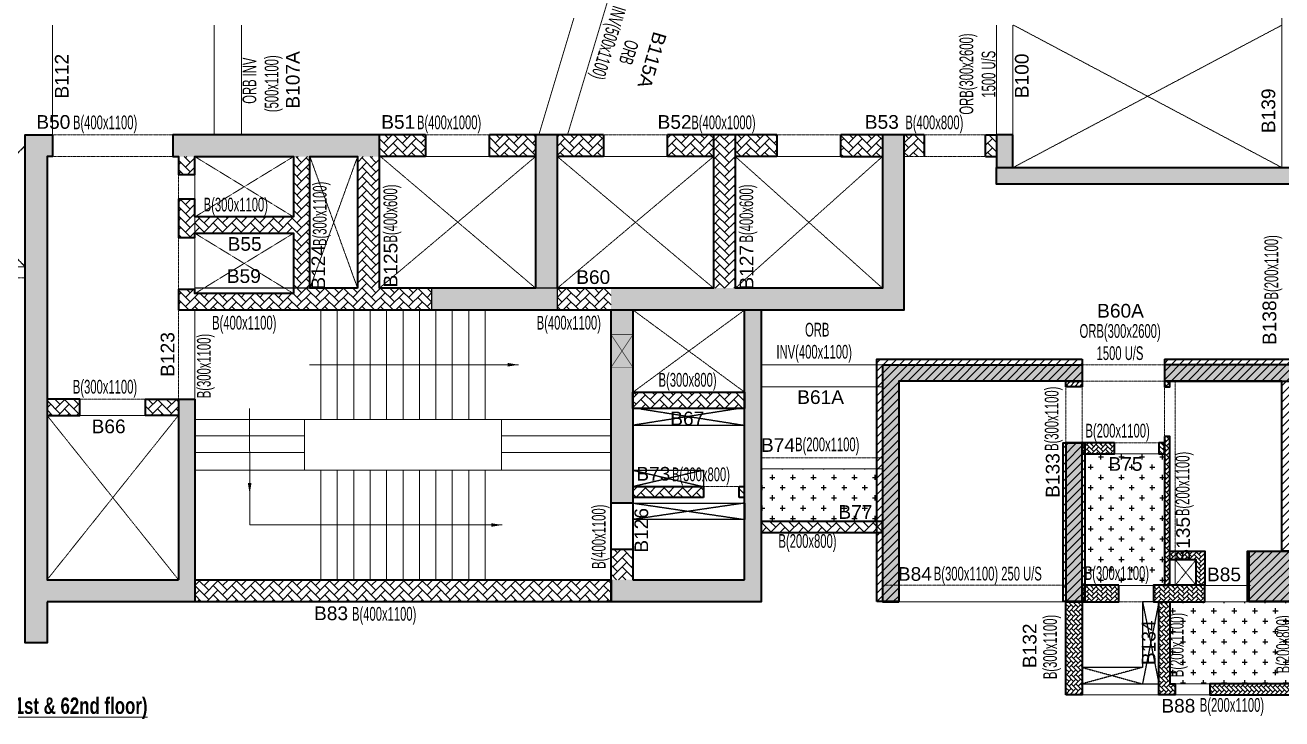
# Model space of a CAD drawing. Header units: millimetres. Extents: x 359 to 69803, y 211 to 28848.
# Drawn here: x 34586 to 57536, y 1181 to 13845 of the extents above; entities that cross this region are included whole.
import ezdxf
from ezdxf.enums import TextEntityAlignment as Align

# ---------------------------------------------------------------- set-up
doc = ezdxf.new("R2010")
doc.units = ezdxf.units.MM
doc.linetypes.add('HIDDEN', pattern=[0.375, 0.25, -0.125])
for name, color, linetype, lineweight in [('A-ANNO-DIMS', 8, 'Continuous', 15), ('A-DETL-MISC', 35, 'Continuous', 15), ('A-HIDD-ABVE', 8, 'HIDDEN', 20), ('G-ANNO-TEXT', 231, 'Continuous', 9), ('S-BEAM', 7, 'Continuous', 18), ('S-BEAM-IDEN', 2, 'Continuous', 9), ('S-COL HATCH', 9, 'Continuous', 0), ('S-COLS', 5, 'Continuous', 35)]:
    doc.layers.add(name, color=color, linetype=linetype, lineweight=lineweight)
for name, color, linetype in [('Beam Nos', 7, 'Continuous'), ('changes', 7, 'Continuous'), ('CUTOUT', 4, 'Continuous'), ('S-CUTOUT', 1, 'Continuous'), ('SECTION LINE', 4, 'Continuous'), ('SUNK SLAB', 8, 'Continuous')]:
    doc.layers.add(name, color=color, linetype=linetype)
doc.styles.add('Dim.s & Anno.(Misc.)', font='ARIALN.TTF')
doc.styles.add('SC-BBS1', font='SansSerif')
doc.styles.add('Swis721 LtCn BT', font='swisscl.ttf', dxfattribs={"width": 0.9, "height": 233.355162})
doc.styles.add('Swis721 LtCn BT_2', font='swisscl.ttf', dxfattribs={"height": 244.992296})
doc.dimstyles.new('A-GFC-100', dxfattribs={"dimscale": 100, "dimtxt": 1.75, "dimasz": 1.5, "dimexe": 1.5, "dimexo": 0, "dimgap": 1, "dimtad": 1, "dimdsep": 46, "dimtxsty": 'Dim.s & Anno.(Misc.)', "dimblk": 'ARCHTICK', "dimcen": 0, "dimdle": 1.5, "dimclrd": 256, "dimclre": 8, "dimclrt": 6, "dimazin": 2, "dimtfac": 1, "dimtix": 1, "dimtmove": 2, "dimatfit": 3, "dimfxl": 1, "dimtolj": 1, "dimlwd": -1, "dimlwe": 9, "dimarcsym": 0})
pattern_1 = [(0, (-31349252.73, 21119777.16), (187.5, 187.5), [93.75, -281.25]), (90, (-31349205.86, 21119730.29), (-187.5, 187.5), [93.75, -281.25])]
pattern_2 = [(45, (-31802317.5, 20729084.55), (0, 169.7056275), [360, -120]), (135, (-31802232.65, 20729169.4), (1e-14, 169.7056275), [360, -120])]
pattern_3 = [(45, (-31618808, 20746156.34), (0, 169.7056275), [360, -120]), (135, (-31618723.15, 20746241.2), (1e-14, 169.7056275), [360, -120])]
pattern_4 = [(45, (-31682274.25, 21473233.52), (-75.1300955, 75.1300955), [])]
pattern_5 = [(315, (-62945036.31, 41480395.763), (84.85281374, -1e-14), [180, -60]), (45, (-62944993.88, 41480353.337), (84.85281374, -2e-14), [180, -60])]

# ---------------------------------------------------------------- blocks, each defined once
blk = doc.blocks.new('_ARCHTICK')
at = {"color": 0, "linetype": 'ByBlock', "const_width": 0.15}
blk.add_lwpolyline([(-0.5, -0.5), (0.5, 0.5)], dxfattribs=at)
blk = doc.blocks.new('A$Cbe320e20')
at = {"layer": 'S-COL HATCH', "transparency": 33554687}
h = blk.add_hatch(color=256, dxfattribs=at)
h.dxf.hatch_style = 1
h.paths.add_polyline_path([(24654, -2025), (24954, -2025), (24954, -5325), (24954, -5725), (22254, -5725), (22254, -6475), (21854, -6475), (21854, -5325), (21854, -5325), (21854, 2800), (22354, 2800), (22354, 2400), (22254, 2400), (22254, -5325), (22254, -5325), (24654, -5325), (24654, -5325)])
h = blk.add_hatch(color=256, dxfattribs=at)
h.dxf.hatch_style = 1
h.paths.add_polyline_path([(28324, 2800), (24554, 2800), (24554, 2400), (28324, 2400)])
at = {"layer": 'S-COL HATCH'}
h = blk.add_hatch(dxfattribs=at)
h.set_pattern_fill('AR-HBONE', color=256, scale=30)
h.set_pattern_definition(pattern_3)
h.paths.add_polyline_path([(28324, 2400), (28324, 2800), (29164, 2800), (29164, 2400), (28834, 2400)])
h = blk.add_hatch(dxfattribs=at)
h.set_pattern_fill('AR-HBONE', color=256, scale=30)
h.set_pattern_definition(pattern_3)
h.paths.add_polyline_path([(30334, 2400), (30334, 2800), (31174, 2800), (31174, 2400)])
at = {"layer": 'S-COL HATCH', "transparency": 33554687}
h = blk.add_hatch(color=256, dxfattribs=at)
h.dxf.hatch_style = 1
h.paths.add_polyline_path([(31574, 2800), (31174, 2800), (31174, 0), (31574, 0)])
at = {"layer": 'S-COL HATCH'}
h = blk.add_hatch(dxfattribs=at)
h.set_pattern_fill('AR-HBONE', color=256, scale=30)
h.set_pattern_definition(pattern_3)
h.paths.add_polyline_path([(31574, 2400), (31574, 2800), (32414, 2800), (32414, 2400)])
at = {"layer": 'S-COL HATCH', "transparency": 33554687}
h = blk.add_hatch(color=256, dxfattribs=at)
h.dxf.hatch_style = 1
h.paths.add_polyline_path([(32554, -400), (32554, 0), (37509, 0), (37509, 2800), (37909, 2800), (37909, -400)])
at = {"layer": 'S-COL HATCH'}
h = blk.add_hatch(dxfattribs=at)
h.set_pattern_fill('AR-HBONE', color=256, scale=30)
h.set_pattern_definition(pattern_3)
h.paths.add_polyline_path([(33584, 2800), (34424, 2800), (34424, 2400), (33584, 2400)])
h = blk.add_hatch(dxfattribs=at)
h.set_pattern_fill('AR-HBONE', color=256, scale=30)
h.set_pattern_definition(pattern_2)
h.paths.add_polyline_path([(34824, 0), (34424, 0), (34424, 2800), (34824, 2800)])
h = blk.add_hatch(dxfattribs=at)
h.set_pattern_fill('AR-HBONE', color=256, scale=30)
h.set_pattern_definition(pattern_3)
h.paths.add_polyline_path([(34824, 2800), (35581, 2800), (35581, 2400), (34824, 2400)])
h = blk.add_hatch(dxfattribs=at)
h.set_pattern_fill('AR-HBONE', color=256, scale=30)
h.set_pattern_definition(pattern_3)
h.paths.add_polyline_path([(36751, 2400), (36751, 2800), (37509, 2800), (37509, 2400)])
h = blk.add_hatch(dxfattribs=at)
h.set_pattern_fill('AR-HBONE', color=256, scale=30)
h.set_pattern_definition(pattern_3)
h.paths.add_polyline_path([(37909, 2400), (37909, 2800), (38274, 2800), (38274, 2400), (38185, 2400)])
h = blk.add_hatch(dxfattribs=at)
h.set_pattern_fill('AR-HBONE', color=256, scale=30)
h.set_pattern_definition(pattern_3)
h.paths.add_polyline_path([(39394, 2400), (39394, 2800), (39594, 2800), (39594, 2400)])
at = {"layer": 'S-COL HATCH', "transparency": 33554687}
h = blk.add_hatch(color=256, dxfattribs=at)
h.dxf.hatch_style = 1
h.paths.add_polyline_path([(39894, 2800), (39594, 2800), (39594, 2200), (39894, 2200)])
at = {"layer": 'S-COL HATCH'}
h = blk.add_hatch(dxfattribs=at)
h.set_pattern_fill('AR-HBONE', color=256, scale=30)
h.set_pattern_definition(pattern_2)
h.paths.add_polyline_path([(27054, 2400), (26754, 2400), (26754, 1300), (24954, 1300), (24954, 1625), (24654, 1625), (24654, 922), (24954, 922), (24954, 1000), (26754, 1000), (26754, -100), (24954, -100), (24954, -23), (24654, -23), (24654, -400), (29274, -400), (29274, 0), (27054, 0)])
h = blk.add_hatch(dxfattribs=at)
h.set_pattern_fill('AR-HBONE', color=256, scale=30)
h.set_pattern_definition(pattern_2)
h.paths.add_polyline_path([(24954, 2400), (24654, 2400), (24654, 2075), (24954, 2075)])
h = blk.add_hatch(dxfattribs=at)
h.set_pattern_fill('AR-HBONE', color=256, scale=30)
h.set_pattern_definition(pattern_2)
h.paths.add_polyline_path([(28324, 0), (27924, 0), (27924, 2400), (28324, 2400)])
at = {"layer": 'S-COL HATCH', "transparency": 33554687}
h = blk.add_hatch(color=256, dxfattribs=at)
h.dxf.hatch_style = 1
h.paths.add_polyline_path([(39594, 2200), (39594, 1900), (45304, 1900), (45304, 2200)])
h = blk.add_hatch(color=256, dxfattribs=at)
h.dxf.hatch_style = 1
h.paths.add_polyline_path([(31574, 0), (29274, 0), (29274, -400), (31574, -400)])
at = {"layer": 'S-COL HATCH'}
h = blk.add_hatch(dxfattribs=at)
h.set_pattern_fill('AR-HBONE', color=256, scale=30)
h.set_pattern_definition(pattern_2)
h.paths.add_polyline_path([(31574, 0), (32554, 0), (32554, -400), (31574, -400)])
at = {"layer": 'S-COL HATCH', "transparency": 33554687}
h = blk.add_hatch(color=256, dxfattribs=at)
h.dxf.hatch_style = 1
h.paths.add_polyline_path([(32554, -400), (32954, -400), (32954, -400), (32954, -1900), (32954, -1900), (32954, -2200), (32954, -3925), (32554, -3925)])
h = blk.add_hatch(color=256, dxfattribs=at)
h.dxf.hatch_style = 1
h.paths.add_polyline_path([(34994, -400), (35294, -400), (35294, -5725), (34994, -5725), (32554, -5725), (32554, -5325), (34994, -5325), (34994, -3625), (34994, -3625), (34994, -3625)])
h = blk.add_hatch(dxfattribs=at)
h.set_pattern_fill('ANSI31', color=256, scale=850)
h.set_pattern_definition(pattern_4)
h.paths.add_polyline_path([(37409, -1299), (41159, -1299), (41159, -1699), (37809, -1699), (37809, -5724), (37409, -5724)])
h = blk.add_hatch(dxfattribs=at)
h.set_pattern_fill('ANSI31', color=256, scale=850)
h.set_pattern_definition(pattern_4)
h.paths.add_polyline_path([(42659, -1299), (44804, -1299), (44804, -1303), (45379, -1303), (45379, -4800), (44804, -4800), (44804, -1699), (42659, -1699)])
h = blk.add_hatch(color=256, dxfattribs=at)
h.dxf.hatch_style = 1
h.paths.add_polyline_path([(37509, -1400), (41159, -1400), (41159, -1700), (37809, -1700), (37809, -5725), (37509, -5725)])
h = blk.add_hatch(color=256, dxfattribs=at)
h.dxf.hatch_style = 1
h.paths.add_polyline_path([(42659, -1400), (45304, -1400), (45304, -1700), (42659, -1700)])
at = {"layer": 'S-COL HATCH'}
h = blk.add_hatch(dxfattribs=at)
h.set_pattern_fill('AR-HBONE', color=256, scale=30)
h.set_pattern_definition([(45, (-31802317.5, 20677155.55), (0, 169.7056275), [360, -120]), (135, (-31802232.65, 20677240.4), (1e-14, 169.7056275), [360, -120])])
h.paths.add_polyline_path([(24654, -2325), (24654, -2025), (24054, -2025), (24054, -2325)])
h.paths.add_polyline_path([(22854, -2325), (22854, -2025), (22254, -2025), (22254, -2325)])
h = blk.add_hatch(dxfattribs=at)
h.set_pattern_fill('AR-HBONE', color=256, scale=30)
h.set_pattern_definition(pattern_2)
h.paths.add_polyline_path([(32954, -1900), (32954, -2200), (34994, -2200), (34994, -1900)])
at = {"layer": 'S-COL HATCH', "transparency": 33554687}
h = blk.add_hatch(dxfattribs=at)
h.set_pattern_fill('ANSI31', color=256, scale=850)
h.set_pattern_definition(pattern_4)
h.paths.add_polyline_path([(40809, -2827), (41205, -2827), (41205, -5724), (40809, -5724)])
h = blk.add_hatch(color=256, dxfattribs=at)
h.dxf.hatch_style = 1
h.paths.add_polyline_path([(40859, -2827), (41159, -2827), (41159, -5725), (40859, -5725)])
at = {"layer": 'S-COL HATCH'}
h = blk.add_hatch(dxfattribs=at)
h.set_pattern_fill('AR-HBONE', color=256, scale=30)
h.set_pattern_definition(pattern_2)
h.paths.add_polyline_path([(34244, -3625), (34244, -3825), (32954, -3825), (32954, -3625)])
h = blk.add_hatch(dxfattribs=at)
h.set_pattern_fill('AR-HBONE', color=256, scale=30)
h.set_pattern_definition(pattern_2)
h.paths.add_polyline_path([(34894, -3625), (34994, -3625), (34994, -3825), (34894, -3825)])
h = blk.add_hatch(dxfattribs=at)
h.set_pattern_fill('AR-HBONE', color=256, scale=30)
h.set_pattern_definition(pattern_2)
h.paths.add_polyline_path([(32554, -4775), (32954, -4775), (32954, -5325), (32554, -5325)])
at = {"layer": 'S-COL HATCH', "transparency": 33554687}
h = blk.add_hatch(dxfattribs=at)
h.set_pattern_fill('ANSI31', color=256, scale=850)
h.set_pattern_definition(pattern_4)
h.paths.add_polyline_path([(45379, -4800), (45379, -5724), (44179, -5724), (44179, -4800)])
h = blk.add_hatch(color=256, dxfattribs=at)
h.dxf.hatch_style = 1
h.paths.add_polyline_path([(44209, -5725), (45359, -5725), (45359, -4800), (44209, -4800)])
at = {"layer": 'S-COL HATCH'}
h = blk.add_hatch(dxfattribs=at)
h.set_pattern_fill('AR-HBONE', color=256, scale=30)
h.set_pattern_definition(pattern_2)
h.paths.add_polyline_path([(32554, -5325), (24954, -5325), (24954, -5725), (32554, -5725)])
at = {"layer": 'changes'}
blk.add_lwpolyline([(31574, 0), (29274, 0), (29274, -400), (31574, -400)], close=True, dxfattribs=at)
at = {"layer": 'S-COLS'}
for p, q in [((29164, 2800), (28324, 2800)), ((29164, 2800), (29164, 2400)), ((30334, 2400), (30334, 2800)), ((32414, 2800), (30334, 2800)), ((32414, 2800), (32414, 2400)), ((33584, 2400), (33584, 2800)), ((34424, 2800), (33584, 2800)), ((35581, 2800), (34824, 2800)), ((35581, 2800), (35581, 2400)), ((36751, 2400), (36751, 2800)), ((37509, 2800), (36751, 2800)), ((38274, 2800), (37909, 2800)), ((38274, 2800), (38274, 2400)), ((39394, 2400), (39394, 2800)), ((39394, 2800), (39594, 2800)), ((29164, 2400), (28324, 2400)), ((31174, 2400), (30334, 2400)), ((32414, 2400), (31574, 2400)), ((34424, 2400), (33584, 2400)), ((35581, 2400), (34824, 2400)), ((36751, 2400), (37509, 2400)), ((39394, 2400), (39594, 2400)), ((41159, -1299), (41159, -1699)), ((42659, -1299), (42659, -1699)), ((37509, -1400), (37509, -5725)), ((37509, -1400), (41159, -1400)), ((41159, -1400), (41159, -1700)), ((41159, -1700), (37809, -1700)), ((37809, -1700), (37809, -5725)), ((41159, -1700), (37809, -1700)), ((24654, -2025), (24654, -5325)), ((24954, -2025), (24954, -5325)), ((32954, -3925), (32554, -3925)), ((32954, -4775), (32554, -4775)), ((24954, -5325), (24954, -5725)), ((37809, -5724), (37409, -5724)), ((37809, -5724), (37409, -5724)), ((37509, -5725), (37809, -5725)), ((41209, -5724), (40809, -5724)), ((41209, -5724), (40809, -5724))]:
    blk.add_line(p, q, dxfattribs=at)
for points in [[(21854, -5325), (21854, 2800), (22354, 2800), (22354, 2400), (22254, 2400), (22254, -5325), (24654, -5325)], [(28324, 2800), (24554, 2800), (24554, 2400), (24654, 2400), (24654, 2075), (24954, 2075), (24954, 2400), (25854, 2400), (26754, 2400), (26754, 1300), (24954, 1300), (24954, 1625), (24654, 1625), (24654, 922), (24954, 922), (24954, 1000), (26754, 1000), (26754, -100), (25854, -100), (24954, -100), (24954, -23), (24654, -23), (24654, -400), (26754, -400), (26754, -400), (37909, -400), (37909, 2800), (37509, 2800), (37509, 0), (34824, 0), (34824, 2800)], [(31174, 2800), (31174, 0), (28324, 0), (28324, 2800)], [(31574, 2800), (31174, 2800)], [(34424, 2800), (34424, 0), (31574, 0), (31574, 2800)], [(34824, 2800), (34424, 2800)], [(32954, -5725), (32554, -5725), (32554, -400)], [(32954, -400), (32954, -5325)], [(35294, -400), (35294, -5725), (34994, -5725)], [(34994, -5325), (34994, -400)], [(37409, -5724), (37409, -1299), (41159, -1299)], [(42659, -1299), (45354, -1299)], [(45379, -1299), (45379, -4800), (44804, -4800), (44804, -1699), (42659, -1699)], [(40813, -1699), (37809, -1699), (37809, -5724)], [(22254, -2325), (22854, -2325), (22854, -2025), (22254, -2025)], [(24654, -2325), (24054, -2325), (24054, -2025), (24954, -2025)], [(40809, -5724), (40809, -2827), (41209, -2827), (41209, -5724)], [(32954, -3625), (34244, -3625)], [(34244, -3625), (34244, -3825)], [(34894, -3825), (34894, -3625)], [(34894, -3625), (34994, -3625)], [(34244, -3825), (32954, -3825)], [(34994, -3825), (34894, -3825)], [(22254, -5725), (22254, -6475), (21854, -6475), (21854, -5325)], [(24954, -5325), (32554, -5325), (32554, -5725), (22254, -5725)], [(32954, -5325), (34994, -5325)], [(34994, -5725), (32954, -5725)]]:
    blk.add_lwpolyline(points, dxfattribs=at)
at = {"layer": 'S-COLS', "color": 5}
blk.add_lwpolyline([(39894, 2800), (39594, 2800), (39594, 2200), (39894, 2200)], close=True, dxfattribs=at)
at = {"layer": 'S-COLS'}
for points in [[(27924, 0), (27054, 0), (27054, 2400), (27924, 2400)], [(45304, 1900), (39594, 1900), (39594, 2200), (45304, 2200)], [(32954, -1900), (34994, -1900), (34994, -2200), (32954, -2200)], [(45359, -5725), (44209, -5725), (44209, -4800), (45359, -4800)]]:
    blk.add_lwpolyline(points, close=True, dxfattribs=at)
at = {"layer": 'S-COLS', "elevation": 0}
for points in [[(47034, -1400), (42659, -1400), (42659, -1700), (47034, -1700)], [(41159, -2827), (40859, -2827), (40859, -5725), (41159, -5725)], [(45379, -5724), (44179, -5724), (44179, -4800), (45379, -4800)]]:
    blk.add_lwpolyline(points, close=True, dxfattribs=at)
at = {"layer": 'S-CUTOUT', "const_width": 10, "elevation": 0}
blk.add_lwpolyline([(32954, -849), (32954, -1449), (32554, -1449), (32554, -849)], close=True, dxfattribs=at)
for points in [[(32954, -849), (32554, -1449)], [(32954, -1449), (32554, -849)]]:
    blk.add_lwpolyline(points, dxfattribs=at)
blk = doc.blocks.new('A$C71ba3947')
at = {"layer": 'CUTOUT', "color": 8, "linetype": 'HIDDEN'}
for p, q in [((34854, -2205), (32955, -2505)), ((34854, -2205), (32955, -2505)), ((33096, -2205), (34995, -2505)), ((33096, -2205), (34995, -2505)), ((32955, -3325), (34245, -3625)), ((34245, -3325), (32955, -3625)), ((32955, -3325), (34245, -3625)), ((34245, -3325), (32955, -3625)), ((34995, -3925), (32955, -4225)), ((32955, -3925), (34995, -4225)), ((34995, -3925), (32955, -4225)), ((32955, -3925), (34995, -4225)), ((42259, -5725), (42559, -7225)), ((42559, -5725), (42259, -7225)), ((42259, -6925), (41159, -7225)), ((41159, -6925), (42259, -7225))]:
    blk.add_line(p, q, dxfattribs=at)
at = {"layer": 'CUTOUT'}
for points in [[(32955, -2505), (34995, -2505), (34995, -2205), (32955, -2205)], [(32955, -3325), (34245, -3325), (34245, -3625), (32955, -3625)], [(32955, -3925), (34995, -3925), (34995, -4225), (32955, -4225)]]:
    blk.add_lwpolyline(points, close=True, dxfattribs=at)
blk.add_lwpolyline([(42559, -5725), (42259, -5725), (42259, -6925), (41159, -6925), (41159, -7225), (42559, -7225), (42559, -5725)], dxfattribs=at)
at = {"layer": 'S-BEAM'}
blk.add_line((34994, -3925), (32954, -3925), dxfattribs=at)

msp = doc.modelspace()

# ---------------------------------------------------------------- hatches: boundary and pattern name
at = {"layer": 'S-COL HATCH'}
h = msp.add_hatch(dxfattribs=at)
h.set_pattern_fill('AR-HBONE', color=256, scale=15, angle=-90)
h.set_pattern_definition([(315, (-10746884.495, 52162225.7), (84.85281374, -2e-14), [180, -60]), (45, (-10746842.07, 52162183.275), (84.85281374, -2e-14), [180, -60])])
h.paths.add_polyline_path([(53590, 7345), (53890, 7345), (53890, 7245), (53590, 7245)])
h = msp.add_hatch(dxfattribs=at)
h.set_pattern_fill('AR-HBONE', color=256, scale=15, angle=-90)
h.set_pattern_definition([(315, (-10748584.536, 52157755.72), (84.85281374, -2e-14), [180, -60]), (45, (-10748542.11, 52157713.296), (84.85281374, -2e-14), [180, -60])])
h.paths.add_polyline_path([(55490, 7345), (55490, 7245), (55390, 7245), (55390, 7345)])
h = msp.add_hatch(dxfattribs=at)
h.set_pattern_fill('AR-HBONE', color=256, scale=15)
h.set_pattern_definition([(45, (-63215932.36, 41891915.25), (0, 84.852813742), [180, -60]), (135, (-63215889.93, 41891957.675), (7e-15, 84.852813742), [180, -60])])
h.paths.add_polyline_path([(53890, 6018), (53890, 6218), (54480, 6218), (54480, 6018)])
h = msp.add_hatch(dxfattribs=at)
h.set_pattern_fill('AR-HBONE', color=256, scale=15)
h.set_pattern_definition([(45, (-63216842.364, 41891915.25), (0, 84.852813742), [180, -60]), (135, (-63216799.94, 41891957.675), (7e-15, 84.852813742), [180, -60])])
h.paths.add_polyline_path([(55390, 6018), (55290, 6018), (55290, 6218), (55390, 6218)])
h = msp.add_hatch(dxfattribs=at)
h.set_pattern_fill('AR-HBONE', color=256, scale=15, angle=-90)
h.set_pattern_definition([(315, (-10748584.536, 52156745.734), (84.85281374, -2e-14), [180, -60]), (45, (-10748542.11, 52156703.31), (84.85281374, -2e-14), [180, -60])])
h.paths.add_polyline_path([(55490, 6335), (55490, 3620), (55390, 3620), (55390, 6335)])
h = msp.add_hatch(dxfattribs=at)
h.set_pattern_fill('AR-HBONE', color=256, scale=30)
h.set_pattern_definition([(45, (-31789586.34, 20784367.8), (0, 169.7056275), [360, -120]), (135, (-31789501.49, 20784452.65), (1e-14, 169.7056275), [360, -120])])
h.paths.add_polyline_path([(48025, 4785), (50240, 4785), (50240, 4585), (48025, 4585)])
h = msp.add_hatch(dxfattribs=at)
h.set_pattern_fill('AR-HBONE', color=256, scale=15)
h.set_pattern_definition([(45, (-62955170.63, 41410574), (0, 84.85281374), [180, -60]), (135, (-62955128.2, 41410616.425), (7e-15, 84.85281374), [180, -60])])
h.paths.add_polyline_path([(55490, 4245), (56130, 4245), (56130, 3620), (55970, 3620), (55970, 4085), (55490, 4085)])
h = msp.add_hatch(dxfattribs=at)
h.set_pattern_fill('AR-HBONE', color=256, scale=15)
h.set_pattern_definition([(45, (-63215932.36, 41889317.44), (0, 84.852813742), [180, -60]), (135, (-63215889.93, 41889359.865), (7e-15, 84.852813742), [180, -60])])
h.paths.add_polyline_path([(53890, 3320), (53890, 3620), (54560, 3620), (54560, 3320)])
h = msp.add_hatch(dxfattribs=at)
h.set_pattern_fill('AR-HBONE', color=256, scale=15)
h.set_pattern_definition([(45, (-63217332.364, 41889317.44), (0, 84.852813742), [180, -60]), (135, (-63217289.94, 41889359.865), (7e-15, 84.852813742), [180, -60])])
h.paths.add_polyline_path([(55190, 3320), (55190, 3620), (56130, 3620), (56130, 3320)])
h = msp.add_hatch(dxfattribs=at)
h.set_pattern_fill('AR-HBONE', color=256, scale=15, angle=-90)
h.set_pattern_definition([(315, (-10746884.495, 52156600.514), (84.85281374, -2e-14), [180, -60]), (45, (-10746842.07, 52156558.09), (84.85281374, -2e-14), [180, -60])])
h.paths.add_polyline_path([(53890, 1620), (53590, 1620), (53590, 3320), (53890, 3320)])
h = msp.add_hatch(dxfattribs=at)
h.set_pattern_fill('AR-HBONE', color=256, scale=15, angle=-90)
h.set_pattern_definition(pattern_5)
h.paths.add_polyline_path([(55490, 1820), (55590, 1820), (55590, 1620), (55290, 1620), (55290, 3320), (55490, 3320)])
h = msp.add_hatch(dxfattribs=at)
h.set_pattern_fill('AR-HBONE', color=256, scale=15, angle=-90)
h.set_pattern_definition(pattern_5)
edge = h.paths.add_edge_path()
edge.add_line((57890, 3320), (57890, 1820))
edge.add_line((57890, 1820), (56220, 1820))
edge.add_line((56220, 1820), (56220, 1620))
edge.add_line((56220, 1620), (58090, 1620))
edge.add_line((58090, 1620), (58090, 3320))
edge.add_line((58090, 3320), (57890, 3320))
at = {"layer": 'SUNK SLAB'}
h = msp.add_hatch(dxfattribs=at)
h.set_pattern_fill('CROSS', color=8, scale=750, style=0)
h.set_pattern_definition(pattern_1)
h.paths.add_polyline_path([(53890, 6018), (55390, 6018), (55390, 3618), (53890, 3618)])
h.paths.add_polyline_path([(55270, 3576), (53871, 3576), (53871, 4103), (55270, 4103)], flags=9)
h = msp.add_hatch(dxfattribs=at)
h.set_pattern_fill('CROSS', color=8, scale=750, style=0)
h.set_pattern_definition(pattern_1)
h.paths.add_polyline_path([(48025, 4785), (48025, 5745), (50240, 5745), (50240, 4785)])
h = msp.add_hatch(dxfattribs=at)
h.set_pattern_fill('CROSS', color=8, scale=750, style=0)
h.set_pattern_definition(pattern_1)
h.paths.add_polyline_path([(57836, 1818), (57836, 3318), (55490, 3320), (55490, 1819)])
h.paths.add_polyline_path([(57824, 1949), (57824, 3222), (57296, 3222), (57296, 1949)], flags=24)
h.paths.add_polyline_path([(55882, 1942), (55882, 3215), (55355, 3215), (55355, 1942)], flags=9)

# ---------------------------------------------------------------- linework, layer by layer
at = {"layer": 'A-ANNO-DIMS', "ltscale": 500, "elevation": 0}
msp.add_lwpolyline([(39476, 4720), (38686, 4720), (38686, 5285)], dxfattribs=at)
at = {"layer": 'A-DETL-MISC'}
for p, q in [((39986, 8645), (39986, 6645)), ((40286, 8645), (40286, 6645)), ((40586, 8645), (40586, 6645)), ((40886, 8645), (40886, 6645)), ((41186, 8645), (41186, 6645)), ((41486, 8645), (41486, 6645)), ((41786, 8645), (41786, 6645)), ((42086, 8645), (42086, 6645)), ((42386, 8645), (42386, 6645)), ((42686, 8645), (42686, 6645)), ((42986, 8645), (42986, 6645)), ((39986, 3720), (39986, 5720)), ((40286, 3720), (40286, 5720)), ((40586, 3720), (40586, 5720)), ((40886, 3720), (40886, 5720)), ((41186, 3720), (41186, 5720)), ((41486, 3720), (41486, 5720)), ((41786, 3720), (41786, 5720)), ((42086, 3720), (42086, 5720)), ((42386, 3720), (42386, 5720)), ((42686, 3720), (42686, 5720)), ((42986, 3720), (42986, 5720))]:
    msp.add_line(p, q, dxfattribs=at)
at = {"layer": 'A-DETL-MISC', "elevation": 0}
for points in [[(39686, 6645), (37686, 6645)], [(43286, 6645), (45286, 6645)], [(39686, 6345), (37686, 6345)], [(43286, 6345), (45286, 6345)], [(39686, 6045), (37686, 6045)], [(43286, 6045), (45286, 6045)], [(39686, 5720), (37686, 5720)], [(43286, 5720), (45286, 5720)]]:
    msp.add_lwpolyline(points, dxfattribs=at)
msp.add_lwpolyline([(39686, 6645), (39686, 5720), (43286, 5720), (43286, 6645)], close=True, dxfattribs=at)
at = {"layer": 'A-HIDD-ABVE', "linetype": 'HIDDEN'}
for p, q in [((57536, 13845), (52625, 11245)), ((57536, 11245), (52637, 13845)), ((39486, 11445), (37686, 10345)), ((39486, 10345), (37686, 11445)), ((40656, 11445), (39786, 9045)), ((40656, 9045), (39786, 11445)), ((43906, 11445), (41056, 9045)), ((43906, 9045), (41076, 11445)), ((47156, 11445), (44306, 9045)), ((47156, 9045), (44306, 11445)), ((50240, 11445), (47556, 9045)), ((50240, 9045), (47556, 11445)), ((39486, 10045), (37686, 8945)), ((39486, 8945), (37686, 10045)), ((47725, 8645), (45686, 7145)), ((47725, 7145), (45686, 8645)), ((37386, 6720), (34986, 3720)), ((37386, 3720), (34986, 6720)), ((55970, 4085), (55590, 3620)), ((55970, 3620), (55590, 4085))]:
    msp.add_line(p, q, dxfattribs=at)
at = {"layer": 'CUTOUT', "color": 8, "linetype": 'HIDDEN'}
for p, q in [((32396, 11645), (34586, 9435)), ((32396, 9435), (34586, 11645))]:
    msp.add_line(p, q, dxfattribs=at)
at = {"layer": 'S-BEAM'}
for p, q in [((45075, 15545), (43965, 11845)), ((45597, 15545), (44487, 11845)), ((57536, 14745), (57536, 11245)), ((35086, 13845), (35086, 11845)), ((38036, 13845), (38036, 11845)), ((38536, 13845), (38536, 11845)), ((52325, 13845), (52325, 11845)), ((52625, 11845), (52625, 13845)), ((37686, 9023), (37686, 11445)), ((43906, 11445), (41076, 11445)), ((47156, 11445), (44306, 11445)), ((50240, 11445), (47556, 11445)), ((34586, 9435), (32396, 9435)), ((37686, 8645), (37686, 7020)), ((50240, 7645), (48025, 7645)), ((50240, 7245), (48025, 7245)), ((36786, 6720), (35586, 6720)), ((55390, 6018), (53890, 6018)), ((55390, 6018), (55390, 3618)), ((50240, 5745), (48025, 5745)), ((47725, 5120), (45686, 5120)), ((50240, 4785), (48025, 4785)), ((50240, 4585), (48025, 4585)), ((55970, 4085), (55590, 4085)), ((55590, 4085), (55590, 3618)), ((55970, 4085), (55970, 3618)), ((56965, 3618), (53890, 3618)), ((53590, 3320), (50274, 3320)), ((53590, 3320), (53590, 1620)), ((53890, 3320), (53889, 1820)), ((54309, 3320), (53890, 3320)), ((55290, 3320), (55090, 3320)), ((55290, 3320), (55290, 1820)), ((57890, 3318), (55490, 3320)), ((55490, 3320), (55490, 1820)), ((53590, 1620), (59765, 1620)), ((55290, 1819), (53890, 1820)), ((57836, 1818), (55490, 1819))]:
    msp.add_line(p, q, dxfattribs=at)
at = {"layer": 'S-BEAM', "linetype": 'HIDDEN'}
for p, q in [((37286, 11845), (35086, 11845)), ((43066, 11845), (41056, 11845)), ((44090, 11845), (43090, 11845)), ((47156, 11845), (44306, 11845)), ((49566, 11845), (47556, 11845)), ((52325, 11845), (49566, 11845)), ((37286, 11445), (35086, 11445)), ((37386, 9023), (37386, 11445)), ((52325, 11445), (50640, 11445)), ((32396, 9235), (34586, 9235)), ((37386, 8645), (37386, 7020)), ((55390, 7645), (53890, 7645)), ((53590, 7345), (53590, 6218)), ((53890, 7345), (53890, 6218)), ((55390, 7345), (53890, 7345)), ((55390, 7345), (55390, 6218)), ((55590, 7345), (55590, 4085)), ((36786, 7020), (35586, 7020)), ((55390, 6218), (53890, 6218)), ((50240, 5945), (48025, 5945)), ((47625, 5420), (46975, 5420)), ((53590, 3620), (50274, 3620)), ((55090, 3320), (54240, 3320))]:
    msp.add_line(p, q, dxfattribs=at)
at = {"layer": 'S-COLS', "elevation": 0}
for points in [[(53590, 7245), (53590, 7345), (53890, 7345), (53890, 7245)], [(55390, 7345), (55390, 7245), (55490, 7245), (55490, 7345)], [(54480, 6218), (53890, 6218), (53890, 6018), (54480, 6018)], [(55390, 6218), (55290, 6218), (55290, 6018), (55390, 6018)], [(55390, 6335), (55390, 3620), (55490, 3620), (55490, 6335)], [(50240, 4785), (48025, 4785), (48025, 4585), (50240, 4585)], [(54560, 3620), (53890, 3620), (53890, 3320), (54560, 3320)], [(56130, 3620), (55190, 3620), (55190, 3320), (56130, 3320)], [(53590, 1620), (53590, 3320), (53890, 3320), (53890, 1620)], [(55490, 1820), (55590, 1820), (55590, 1620), (55290, 1620), (55290, 3320), (55490, 3320)]]:
    msp.add_lwpolyline(points, close=True, dxfattribs=at)
for points in [[(55490, 4245), (56130, 4245), (56130, 3620), (55970, 3620), (55970, 4085), (55490, 4085), (55490, 4245)], [(57890, 3320), (57890, 1820), (56220, 1820), (56220, 1620), (58090, 1620), (58090, 3320), (57890, 3320)]]:
    msp.add_lwpolyline(points, dxfattribs=at)
at = {"layer": 'SECTION LINE'}
msp.add_line((39786, 9045), (37686, 9045), dxfattribs=at)

# ---------------------------------------------------------------- block references
at = {"layer": 'Beam Nos'}
msp.add_blockref('A$C71ba3947', (12731, 9045), dxfattribs=at)
at = {"layer": 'S-COLS'}
msp.add_blockref('A$Cbe320e20', (12731, 9045), dxfattribs=at)

# ---------------------------------------------------------------- texts
at = {"layer": 'Beam Nos', "style": 'SC-BBS1'}
for s, rotation, p in [('B115A', 253.4344, (45844, 13263)), ('B107A', 90, (39673, 12845)), ('B100', 90, (52986, 12919)), ('B112', 90, (35454, 12913)), ('B139', 90, (57489, 12281)), ('B124', 90, (40138, 9424)), ('B125', 90, (41459, 9464)), ('B127', 90, (47959, 9425)), ('B138', 90, (57508, 8413)), ('B123', 90, (37386, 7833)), ('B133', 90, (53550, 5624, 0)), ('B126', 90, (46038, 4622)), ('B135', 90, (55931, 4460, 0)), ('B132', 90, (53129, 2514, 0)), ('B134', 90, (55303, 2570))]:
    msp.add_text(s, height=250, rotation=rotation, dxfattribs=at).set_placement(p, align=Align.BOTTOM_CENTER)
for s, p in [('B50', (35100, 11878)), ('B51', (41399, 11878)), ('B52', (46446, 11878)), ('B53', (50230, 11878)), ('B55', (38594, 9651)), ('B59', (38579, 9064, 0)), ('B60', (44960, 9045)), ('B60A', (54589, 8431)), ('B61A', (49112, 6854)), ('B67', (46677, 6465, 0)), ('B66', (36110, 6320, 0)), ('B74', (48334, 5980)), ('B73', (46057, 5455)), ('B75', (54679, 5635, 0)), ('B77', (49748, 4757)), ('B84', (50834, 3626, 0)), ('B85', (56479, 3617, 0)), ('B83', (40172, 2908, 0)), ('B88', (55645, 1219))]:
    msp.add_text(s, height=250, dxfattribs=at).set_placement(p, align=Align.BOTTOM_CENTER)
at = {"layer": 'G-ANNO-TEXT', "color": 6, "insert": (26552, 1571), "char_height": 300, "width": 11144.73, "attachment_point": 1, "line_spacing_factor": 0.971848, "style": 'Swis721 LtCn BT_2'}
msp.add_mtext('{\\fSwis721 LtCn BT|b1|i0|c0|p34;\\LSEWRI SERVICE FLOOR FRAMING PLAN (19th,36th,41st & 62nd floor)}', dxfattribs=at)
at = {"layer": 'S-BEAM-IDEN', "style": 'Swis721 LtCn BT', "width": 0.8}
for s, rotation, p in [('INV(500x1100)', 252.7202, (45325, 14217, 0)), ('ORB', 252.7202, (45557, 13598, 0)), ('ORB(300x2600)', 90, (51899, 12212)), ('1500 U/S', 90, (52304, 12522)), ('ORB INV', 90, (38806, 12410)), ('(500x1100)', 90, (39211, 12257)), ('B(300x1100)', 90, (40090, 9813)), ('B(400x600)', 90, (41380, 9876)), ('B(400x600)', 90, (47880, 9876)), ('B(200x1100)', 90, (57468, 8837)), ('B(400x1100)', 360, (38000, 8288)), ('B(400x1100)', 360, (43927, 8288)), ('B(300x1100)', 90, (37974, 7035)), ('B(300x800)', 360, (46153, 7245)), ('B(300x1100)', 90, (53456, 6072)), ('B(200x1100)', 90, (55848, 4883)), ('B(400x1100)', 90, (45185, 3918)), ('B(300x1100) 250 U/S', 360, (51180, 3707)), ('B(400x1100)', 360, (40555, 2973)), ('B(300x1100)', 90, (53427, 1906)), ('B(200x1100)', 90, (55741, 1942)), ('B(200x800)', 90, (57682, 2011))]:
    msp.add_text(s, height=250, rotation=rotation, dxfattribs=at).set_placement(p)
for s, p in [('B(400x1100)', (35459, 11945)), ('B(400x1000)', (41741, 11945)), ('B(400x1000)', (46751, 11945)), ('B(400x800)', (50659, 11945)), ('B(300x1100)', (37846, 10445)), ('ORB', (48828, 8161)), ('ORB(300x2600)', (53841, 8137)), ('INV(400x1100)', (48306, 7757)), ('1500 U/S', (54152, 7732)), ('B(300x1100)', (35457, 7119)), ('B(200x1100)', (53949, 6317)), ('B(200x1100)', (48646, 6066)), ('B(300x800)', (46397, 5520)), ('B(200x800)', (48343, 4303)), ('B(300x1100)', (53936, 3717)), ('B(200x1100)', (56037, 1310))]:
    msp.add_text(s, height=250, dxfattribs=at).set_placement(p)

# ---------------------------------------------------------------- leaders
at = {"layer": 'A-ANNO-DIMS', "ltscale": 500}
for points in [[(43597, 7645), (39776, 7645)], [(38686, 5285), (38685, 6846)], [(43297, 4720), (39476, 4720)]]:
    msp.add_leader(points, dimstyle='A-GFC-100', override={"dimasz": 2, "dimtad": 0, "dimfxl": 0.18, "dimarcsym": 1}, dxfattribs=at)

doc.saveas('drawing.dxf')
